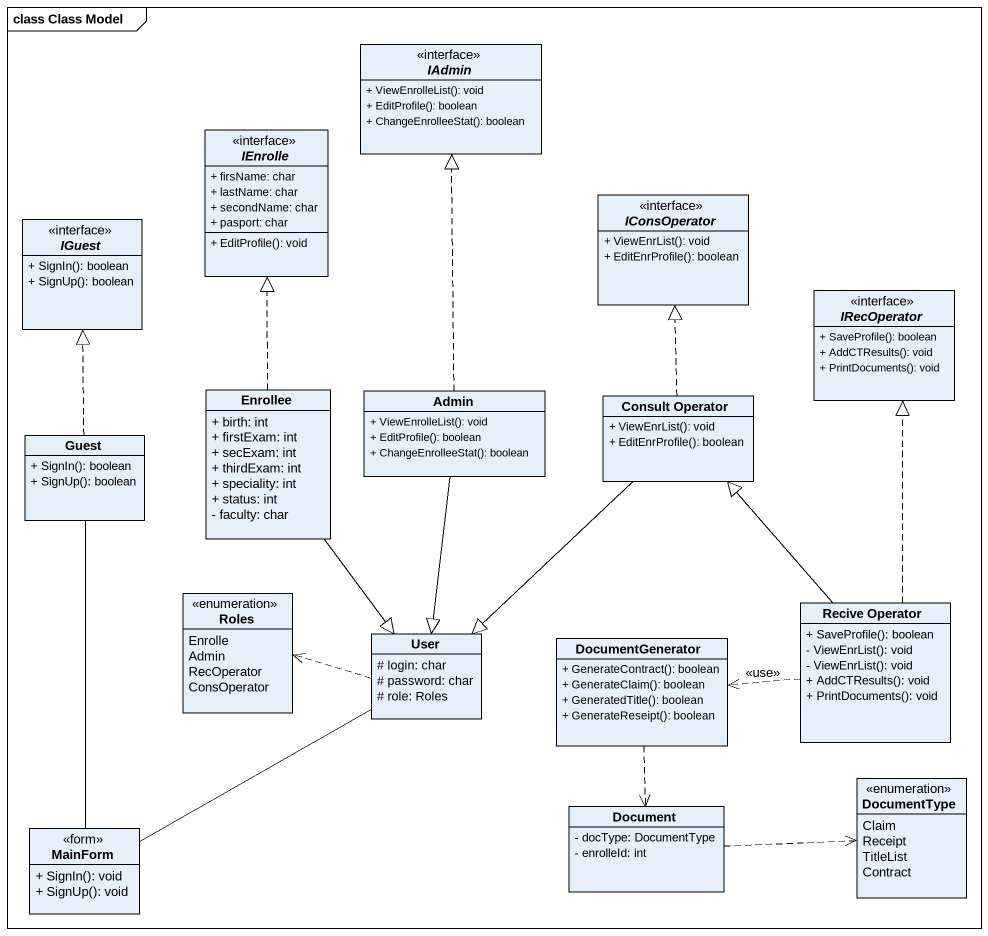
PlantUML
@startuml
mainframe class Class Model
hide circle
hide empty members
skinparam classAttributeIconSize 0
interface IAdmin {
  + ViewEnrolleList(): void
  + EditProfile(): boolean
  + ChangeEnrolleeStat(): boolean
}
interface IEnrolle {
  + firsName: char
  + lastName: char
  + secondName: char
  + pasport: char
  + EditProfile(): void
}
interface IConsOperator {
  + ViewEnrList(): void
  + EditEnrProfile(): boolean
}
interface IGuest {
  + SignIn(): boolean
  + SignUp(): boolean
}
interface IRecOperator {
  + SaveProfile(): boolean
  + AddCTResults(): void
  + PrintDocuments(): void
}
class Enrollee {
  + birth: int
  + firstExam: int
  + secExam: int
  + thirdExam: int
  + speciality: int
  + status: int
  - faculty: char
}
class Admin {
  + ViewEnrolleList(): void
  + EditProfile(): boolean
  + ChangeEnrolleeStat(): boolean
}
class "Consult Operator" as Consult_Operator {
  + ViewEnrList(): void
  + EditEnrProfile(): boolean
}
class Guest {
  + SignIn(): boolean
  + SignUp(): boolean
}
enum Roles {
  Enrolle
  Admin
  RecOperator
  ConsOperator
}
class User {
  # login: char
  # password: char
  # role: Roles
}
class DocumentGenerator {
  + GenerateContract(): boolean
  + GenerateClaim(): boolean
  + GeneratedTitle(): boolean
  + GenerateReseipt(): boolean
}
class "Recive Operator" as Recive_Operator {
  + SaveProfile(): boolean
  - ViewEnrList(): void
  - ViewEnrList(): void
  + AddCTResults(): void
  + PrintDocuments(): void
}
class Document {
  - docType: DocumentType
  - enrolleId: int
}
enum DocumentType {
  Claim
  Receipt
  TitleList
  Contract
}
class MainForm <<form>> {
  + SignIn(): void
  + SignUp(): void
}
Enrollee .up.|> IEnrolle
Enrollee --|> User
Admin .up.|> IAdmin
Admin --|> User
Consult_Operator .up.|> IConsOperator
Consult_Operator --|> User
Guest .up.|> IGuest
User .left.> Roles
DocumentGenerator ..> Document
Recive_Operator .up.|> IRecOperator
Recive_Operator -up-|> Consult_Operator
Recive_Operator .left.> DocumentGenerator : <<use>>
Document .right.> DocumentType
MainForm -up- Guest
MainForm -right- User
@enduml
